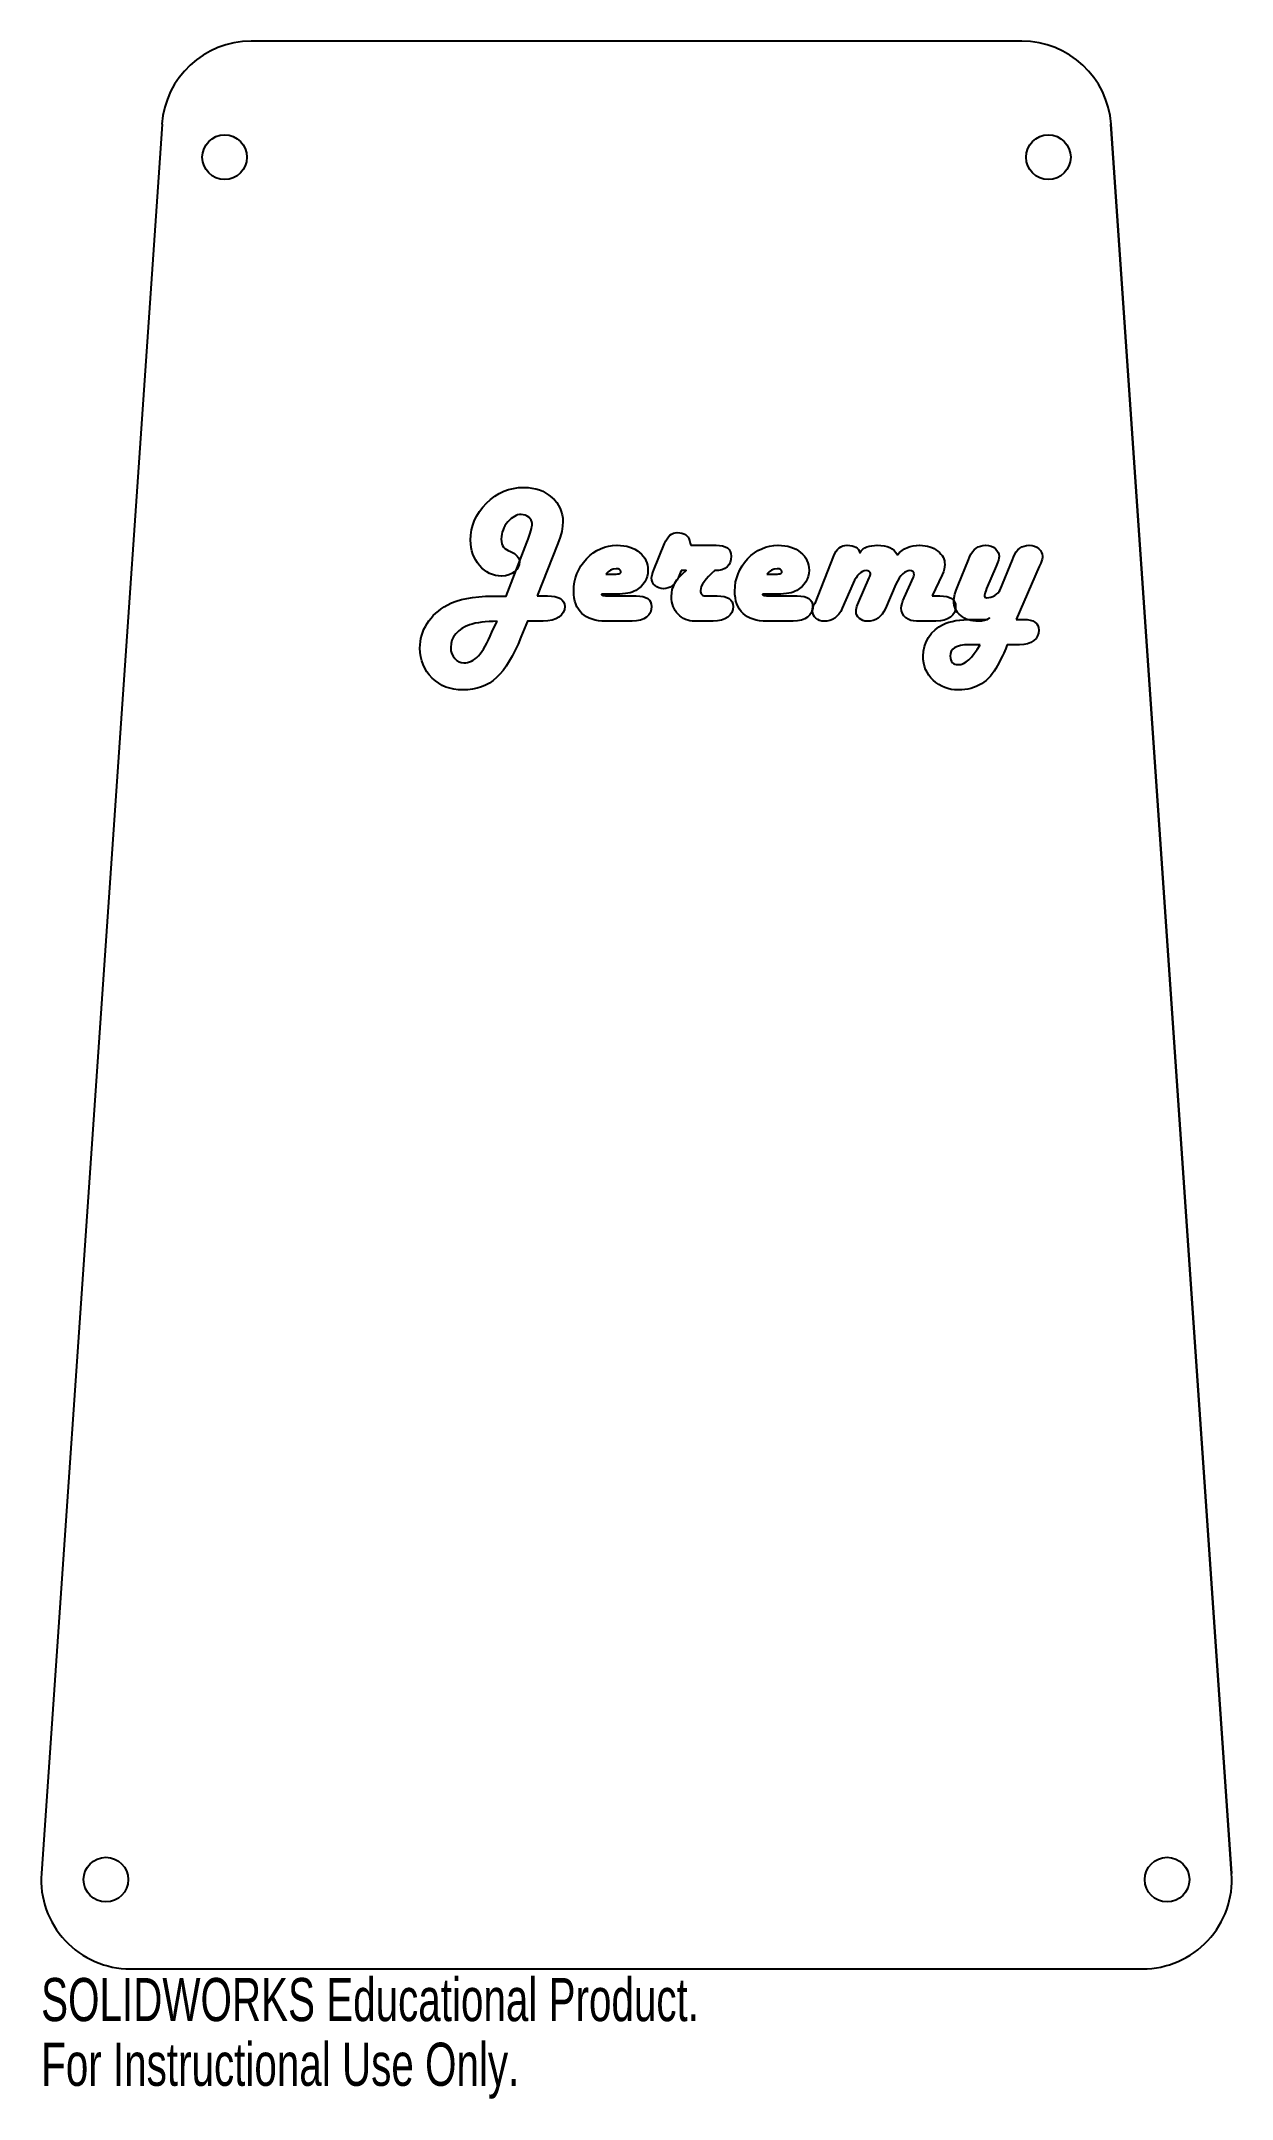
# Model space of a CAD drawing. Header units: millimetres. Extents: x -67 to 67, y 284 to 515.
import ezdxf

# ---------------------------------------------------------------- set-up
doc = ezdxf.new("R2010")
doc.units = ezdxf.units.MM
doc.styles.add('SLDTEXTSTYLE0', font='TXT', dxfattribs={"width": 0.7})

msp = doc.modelspace()

# ---------------------------------------------------------------- linework, layer by layer
at = {"color": 7, "linetype": 'Continuous'}
for p, q in [((43.17, 515), (-43.17, 515)), ((-53.14, 505.69), (-66.65, 309.69)), ((66.65, 309.69), (53.14, 505.69)), ((-56.68, 299), (56.68, 299))]:
    msp.add_line(p, q, dxfattribs=at)
at = {"color": 7, "linetype": 'Continuous', "lineweight": 25}
for p, q in [((43.17, 515), (-43.17, 515)), ((-53.14, 505.69), (-66.65, 309.69)), ((53.14, 505.69), (66.65, 309.69)), ((-56.68, 299), (56.68, 299))]:
    msp.add_line(p, q, dxfattribs=at)
at = {"color": 7, "linetype": 'Continuous', "flags": 128}
for points in [[(-11.13, 452.84), (-9.98, 452.84), (-9.98, 452.84), (-9.53, 452.82), (-9.13, 452.76), (-8.8, 452.67), (-8.53, 452.54), (-8.31, 452.37), (-8.16, 452.16), (-8.07, 451.92), (-8.04, 451.64), (-8.04, 451.64), (-8.08, 451.3), (-8.2, 450.99), (-8.4, 450.71), (-8.69, 450.46), (-9.04, 450.26), (-9.45, 450.11), (-9.93, 450.03), (-10.47, 450), (-10.47, 450), (-12.21, 450), (-12.21, 450), (-12.94, 448.21), (-12.94, 448.21), (-13.26, 447.45), (-13.58, 446.75), (-13.91, 446.1), (-14.25, 445.51), (-14.6, 444.97), (-14.95, 444.49), (-15.31, 444.06), (-15.68, 443.68), (-16.06, 443.36), (-16.47, 443.08), (-16.91, 442.84), (-17.36, 442.65), (-17.85, 442.49), (-18.36, 442.38), (-18.9, 442.32), (-19.46, 442.3), (-19.46, 442.3), (-19.96, 442.32), (-20.44, 442.38), (-20.9, 442.49), (-21.34, 442.63), (-21.76, 442.82), (-22.15, 443.05), (-22.53, 443.33), (-22.88, 443.64), (-23.21, 443.99), (-23.48, 444.35), (-23.72, 444.74), (-23.91, 445.15), (-24.06, 445.58), (-24.17, 446.02), (-24.23, 446.49), (-24.26, 446.98), (-24.26, 446.98), (-24.24, 447.36), (-24.21, 447.72), (-24.14, 448.07), (-24.06, 448.43), (-23.94, 448.77), (-23.81, 449.1), (-23.64, 449.43), (-23.46, 449.75), (-23.24, 450.05), (-23.01, 450.35), (-22.76, 450.63), (-22.49, 450.89), (-22.19, 451.14), (-21.88, 451.38), (-21.55, 451.6), (-21.19, 451.81), (-21.19, 451.81), (-20.71, 452.05), (-20.18, 452.25), (-19.61, 452.42), (-19, 452.56), (-18.35, 452.67), (-17.65, 452.75), (-16.92, 452.8), (-16.13, 452.81), (-16.13, 452.81), (-14.6, 452.83), (-14.6, 452.83), (-12.28, 458.83), (-12.28, 458.83), (-12.15, 459.2), (-12.02, 459.55), (-11.92, 459.86), (-11.84, 460.14), (-11.77, 460.38), (-11.73, 460.6), (-11.7, 460.78), (-11.69, 460.94), (-11.69, 460.94), (-11.71, 461.13), (-11.78, 461.32), (-11.9, 461.49), (-12.06, 461.65), (-12.25, 461.79), (-12.46, 461.88), (-12.69, 461.94), (-12.93, 461.96), (-12.93, 461.96), (-13.12, 461.95), (-13.31, 461.91), (-13.49, 461.84), (-13.68, 461.75), (-13.86, 461.64), (-14.05, 461.5), (-14.23, 461.33), (-14.41, 461.14), (-14.58, 460.93), (-14.73, 460.71), (-14.85, 460.48), (-14.95, 460.24), (-15.03, 460), (-15.09, 459.75), (-15.12, 459.48), (-15.14, 459.21), (-15.14, 459.21), (-15.12, 458.93), (-15.07, 458.69), (-15, 458.48), (-14.89, 458.31), (-14.75, 458.17), (-14.57, 458.03), (-14.36, 457.91), (-14.12, 457.8), (-14.12, 457.8), (-13.88, 457.7), (-13.68, 457.58), (-13.5, 457.45), (-13.36, 457.31), (-13.25, 457.16), (-13.17, 457.01), (-13.12, 456.84), (-13.11, 456.66), (-13.11, 456.66), (-13.14, 456.35), (-13.25, 456.07), (-13.42, 455.8), (-13.67, 455.55), (-13.97, 455.34), (-14.31, 455.19), (-14.69, 455.1), (-15.11, 455.07), (-15.11, 455.07), (-15.47, 455.09), (-15.81, 455.14), (-16.14, 455.23), (-16.45, 455.36), (-16.75, 455.53), (-17.04, 455.73), (-17.31, 455.96), (-17.57, 456.24), (-17.81, 456.54), (-18.01, 456.86), (-18.19, 457.19), (-18.33, 457.53), (-18.44, 457.9), (-18.52, 458.27), (-18.57, 458.67), (-18.58, 459.07), (-18.58, 459.07), (-18.55, 459.66), (-18.47, 460.23), (-18.33, 460.78), (-18.14, 461.31), (-17.89, 461.82), (-17.58, 462.31), (-17.22, 462.78), (-16.8, 463.23), (-16.35, 463.64), (-15.88, 464.01), (-15.38, 464.31), (-14.87, 464.56), (-14.34, 464.75), (-13.79, 464.89), (-13.21, 464.97), (-12.62, 465), (-12.62, 465), (-12.15, 464.98), (-11.71, 464.93), (-11.28, 464.84), (-10.88, 464.72), (-10.5, 464.56), (-10.14, 464.37), (-9.8, 464.14), (-9.48, 463.88), (-9.19, 463.59), (-8.94, 463.29), (-8.72, 462.97), (-8.55, 462.64), (-8.42, 462.3), (-8.32, 461.93), (-8.26, 461.56), (-8.24, 461.17), (-8.24, 461.17), (-8.28, 460.65), (-8.38, 460.07), (-8.56, 459.42), (-8.8, 458.72), (-8.8, 458.72), (-11.13, 452.84)], [(5.01, 455.68), (4.69, 454.93), (4.69, 454.93), (4.55, 454.63), (4.38, 454.37), (4.2, 454.15), (4, 453.97), (3.78, 453.83), (3.55, 453.73), (3.29, 453.67), (3.03, 453.65), (3.03, 453.65), (2.76, 453.67), (2.51, 453.73), (2.28, 453.84), (2.08, 453.99), (1.91, 454.17), (1.79, 454.38), (1.71, 454.61), (1.69, 454.85), (1.69, 454.85), (1.71, 455.02), (1.75, 455.22), (1.83, 455.47), (1.94, 455.75), (1.94, 455.75), (3.14, 458.73), (3.14, 458.73), (3.27, 459.01), (3.42, 459.25), (3.57, 459.46), (3.74, 459.63), (3.93, 459.76), (4.13, 459.86), (4.34, 459.91), (4.57, 459.93), (4.57, 459.93), (4.84, 459.92), (5.09, 459.88), (5.3, 459.81), (5.49, 459.71), (5.64, 459.59), (5.77, 459.44), (5.86, 459.26), (5.93, 459.05), (5.93, 459.05), (6.02, 458.74), (6.02, 458.74), (6.04, 458.64), (6.06, 458.57), (6.07, 458.53), (6.08, 458.51), (6.1, 458.51), (6.17, 458.51), (6.29, 458.51), (6.45, 458.51), (6.45, 458.51), (8.91, 458.51), (8.91, 458.51), (9.31, 458.49), (9.65, 458.44), (9.94, 458.34), (10.18, 458.21), (10.37, 458.04), (10.5, 457.82), (10.58, 457.58), (10.61, 457.29), (10.61, 457.29), (10.58, 456.91), (10.49, 456.58), (10.35, 456.31), (10.14, 456.08), (9.88, 455.9), (9.56, 455.78), (9.18, 455.7), (8.75, 455.68), (8.75, 455.68), (8.77, 455.7), (8.77, 455.7), (8.39, 455.35), (8.07, 455.02), (7.79, 454.71), (7.56, 454.42), (7.39, 454.14), (7.26, 453.89), (7.19, 453.66), (7.16, 453.46), (7.16, 453.46), (7.17, 453.31), (7.2, 453.19), (7.24, 453.08), (7.3, 452.99), (7.38, 452.92), (7.48, 452.88), (7.59, 452.85), (7.72, 452.84), (7.72, 452.84), (9.04, 452.84), (9.04, 452.84), (9.46, 452.82), (9.82, 452.76), (10.12, 452.67), (10.37, 452.54), (10.56, 452.38), (10.7, 452.17), (10.78, 451.93), (10.81, 451.65), (10.81, 451.65), (10.78, 451.31), (10.67, 450.99), (10.48, 450.72), (10.23, 450.47), (9.91, 450.26), (9.53, 450.12), (9.09, 450.03), (8.6, 450), (8.6, 450), (6.55, 450), (6.55, 450), (6.27, 450.01), (5.99, 450.05), (5.74, 450.11), (5.5, 450.19), (5.26, 450.3), (5.05, 450.44), (4.84, 450.6), (4.65, 450.78), (4.48, 450.98), (4.33, 451.19), (4.21, 451.42), (4.1, 451.67), (4.02, 451.92), (3.97, 452.19), (3.93, 452.48), (3.92, 452.78), (3.92, 452.78), (3.94, 453.17), (4.01, 453.55), (4.13, 453.91), (4.3, 454.28), (4.52, 454.63), (4.81, 454.99), (5.16, 455.33), (5.58, 455.68), (5.58, 455.68), (5.01, 455.68)], [(-3.93, 453.04), (-3.92, 452.99), (-3.88, 452.95), (-3.82, 452.92), (-3.73, 452.89), (-3.63, 452.87), (-3.49, 452.85), (-3.33, 452.84), (-3.15, 452.84), (-3.15, 452.84), (-0.03, 452.84), (-0.03, 452.84), (0.37, 452.82), (0.72, 452.76), (1.02, 452.67), (1.26, 452.54), (1.45, 452.37), (1.58, 452.16), (1.66, 451.92), (1.69, 451.64), (1.69, 451.64), (1.65, 451.3), (1.55, 450.99), (1.37, 450.71), (1.12, 450.46), (0.81, 450.26), (0.43, 450.12), (0, 450.03), (-0.48, 450), (-0.48, 450), (-3.45, 450), (-3.45, 450), (-3.87, 450.01), (-4.27, 450.05), (-4.64, 450.12), (-4.98, 450.22), (-5.3, 450.34), (-5.59, 450.49), (-5.86, 450.67), (-6.11, 450.87), (-6.32, 451.1), (-6.51, 451.35), (-6.67, 451.63), (-6.8, 451.94), (-6.9, 452.26), (-6.97, 452.61), (-7.01, 452.99), (-7.03, 453.39), (-7.03, 453.39), (-7, 453.9), (-6.94, 454.4), (-6.82, 454.87), (-6.67, 455.33), (-6.47, 455.77), (-6.22, 456.2), (-5.93, 456.6), (-5.6, 456.99), (-5.23, 457.35), (-4.84, 457.66), (-4.44, 457.92), (-4.02, 458.13), (-3.59, 458.3), (-3.13, 458.42), (-2.67, 458.49), (-2.18, 458.51), (-2.18, 458.51), (-1.79, 458.5), (-1.43, 458.46), (-1.08, 458.4), (-0.76, 458.31), (-0.45, 458.2), (-0.17, 458.06), (0.1, 457.9), (0.34, 457.71), (0.56, 457.51), (0.75, 457.29), (0.92, 457.06), (1.05, 456.81), (1.15, 456.56), (1.22, 456.29), (1.27, 456.01), (1.28, 455.71), (1.28, 455.71), (1.26, 455.36), (1.2, 455.02), (1.09, 454.71), (0.94, 454.42), (0.75, 454.14), (0.51, 453.89), (0.23, 453.66), (-0.09, 453.45), (-0.09, 453.45), (-0.27, 453.36), (-0.48, 453.27), (-0.72, 453.2), (-0.97, 453.15), (-1.25, 453.1), (-1.56, 453.07), (-1.88, 453.05), (-2.24, 453.04), (-2.24, 453.04), (-3.93, 453.04)], [(14.11, 453.04), (14.12, 452.99), (14.16, 452.95), (14.22, 452.92), (14.31, 452.89), (14.42, 452.87), (14.55, 452.85), (14.71, 452.84), (14.89, 452.84), (14.89, 452.84), (18.01, 452.84), (18.01, 452.84), (18.41, 452.82), (18.76, 452.76), (19.06, 452.67), (19.3, 452.54), (19.49, 452.37), (19.62, 452.16), (19.7, 451.92), (19.73, 451.64), (19.73, 451.64), (19.69, 451.3), (19.59, 450.99), (19.41, 450.71), (19.16, 450.46), (18.85, 450.26), (18.48, 450.12), (18.04, 450.03), (17.56, 450), (17.56, 450), (14.59, 450), (14.59, 450), (14.17, 450.01), (13.78, 450.05), (13.4, 450.12), (13.06, 450.22), (12.74, 450.34), (12.45, 450.49), (12.18, 450.67), (11.94, 450.87), (11.72, 451.1), (11.53, 451.35), (11.37, 451.63), (11.24, 451.94), (11.14, 452.26), (11.07, 452.61), (11.03, 452.99), (11.01, 453.39), (11.01, 453.39), (11.04, 453.9), (11.1, 454.4), (11.22, 454.87), (11.37, 455.33), (11.57, 455.77), (11.82, 456.2), (12.11, 456.6), (12.45, 456.99), (12.81, 457.35), (13.2, 457.66), (13.6, 457.92), (14.02, 458.13), (14.45, 458.3), (14.91, 458.42), (15.37, 458.49), (15.86, 458.51), (15.86, 458.51), (16.25, 458.5), (16.61, 458.46), (16.96, 458.4), (17.28, 458.31), (17.59, 458.2), (17.87, 458.06), (18.14, 457.9), (18.38, 457.71), (18.61, 457.51), (18.8, 457.29), (18.96, 457.06), (19.09, 456.81), (19.19, 456.56), (19.26, 456.29), (19.31, 456.01), (19.32, 455.71), (19.32, 455.71), (19.3, 455.36), (19.24, 455.02), (19.13, 454.71), (18.98, 454.42), (18.79, 454.14), (18.55, 453.89), (18.27, 453.66), (17.95, 453.45), (17.95, 453.45), (17.77, 453.36), (17.56, 453.27), (17.32, 453.2), (17.07, 453.15), (16.79, 453.1), (16.48, 453.07), (16.16, 453.05), (15.81, 453.04), (15.81, 453.04), (14.11, 453.04)], [(33.13, 452.84), (33.98, 452.84), (33.98, 452.84), (34.39, 452.82), (34.75, 452.76), (35.05, 452.67), (35.3, 452.54), (35.5, 452.37), (35.63, 452.16), (35.71, 451.92), (35.74, 451.64), (35.74, 451.64), (35.71, 451.3), (35.6, 450.99), (35.42, 450.71), (35.16, 450.46), (34.84, 450.26), (34.46, 450.12), (34.03, 450.03), (33.54, 450), (33.54, 450), (31.41, 450), (31.41, 450), (31.04, 450.03), (30.71, 450.1), (30.42, 450.22), (30.15, 450.4), (29.94, 450.62), (29.79, 450.87), (29.69, 451.16), (29.66, 451.48), (29.66, 451.48), (29.68, 451.72), (29.74, 451.99), (29.84, 452.29), (29.98, 452.63), (29.98, 452.63), (31.01, 454.93), (31.01, 454.93), (31.06, 455.09), (31.08, 455.22), (31.08, 455.22), (31.05, 455.42), (30.96, 455.56), (30.81, 455.65), (30.59, 455.68), (30.59, 455.68), (30.42, 455.65), (30.23, 455.58), (30.03, 455.46), (29.82, 455.3), (29.61, 455.09), (29.41, 454.82), (29.23, 454.51), (29.06, 454.15), (29.06, 454.15), (27.88, 451.43), (27.88, 451.43), (27.71, 451.1), (27.52, 450.81), (27.3, 450.56), (27.06, 450.36), (26.79, 450.2), (26.49, 450.09), (26.18, 450.02), (25.84, 450), (25.84, 450), (25.59, 450.02), (25.36, 450.08), (25.15, 450.18), (24.96, 450.32), (24.8, 450.48), (24.69, 450.67), (24.62, 450.87), (24.59, 451.1), (24.59, 451.1), (24.6, 451.27), (24.64, 451.45), (24.69, 451.64), (24.77, 451.84), (24.77, 451.84), (24.88, 452.11), (24.88, 452.11), (26.07, 454.85), (26.07, 454.85), (26.14, 455), (26.18, 455.13), (26.21, 455.24), (26.22, 455.34), (26.22, 455.34), (26.18, 455.45), (26.07, 455.56), (25.91, 455.65), (25.71, 455.68), (25.71, 455.68), (25.51, 455.65), (25.31, 455.59), (25.12, 455.48), (24.94, 455.32), (24.76, 455.12), (24.59, 454.88), (24.43, 454.6), (24.27, 454.26), (24.27, 454.26), (23.04, 451.45), (23.04, 451.45), (22.87, 451.11), (22.67, 450.81), (22.45, 450.57), (22.21, 450.36), (21.94, 450.2), (21.65, 450.09), (21.33, 450.02), (20.99, 450), (20.99, 450), (20.74, 450.02), (20.51, 450.08), (20.3, 450.19), (20.1, 450.33), (19.94, 450.51), (19.82, 450.7), (19.75, 450.92), (19.73, 451.15), (19.73, 451.15), (19.74, 451.33), (19.77, 451.52), (19.82, 451.72), (19.9, 451.93), (19.9, 451.93), (20, 451.99), (20, 451.99), (22.09, 457.32), (22.09, 457.32), (22.22, 457.6), (22.36, 457.84), (22.53, 458.04), (22.71, 458.22), (22.9, 458.35), (23.12, 458.44), (23.34, 458.49), (23.59, 458.51), (23.59, 458.51), (23.89, 458.5), (24.15, 458.46), (24.38, 458.39), (24.57, 458.3), (24.73, 458.18), (24.85, 458.04), (24.94, 457.86), (25, 457.66), (25, 457.66), (25.17, 457.89), (25.36, 458.08), (25.57, 458.22), (25.8, 458.33), (26.06, 458.41), (26.34, 458.47), (26.64, 458.5), (26.97, 458.51), (26.97, 458.51), (27.37, 458.5), (27.74, 458.45), (28.08, 458.36), (28.37, 458.25), (28.64, 458.1), (28.87, 457.91), (29.06, 457.7), (29.22, 457.45), (29.22, 457.45), (29.47, 457.7), (29.74, 457.91), (30.03, 458.1), (30.34, 458.25), (30.66, 458.36), (31, 458.45), (31.36, 458.5), (31.74, 458.51), (31.74, 458.51), (32.04, 458.5), (32.32, 458.47), (32.59, 458.42), (32.85, 458.35), (33.09, 458.26), (33.32, 458.15), (33.54, 458.02), (33.74, 457.86), (33.92, 457.7), (34.08, 457.53), (34.22, 457.35), (34.33, 457.17), (34.42, 456.98), (34.48, 456.78), (34.51, 456.58), (34.53, 456.37), (34.53, 456.37), (34.51, 456.11), (34.46, 455.83), (34.37, 455.53), (34.25, 455.22), (34.25, 455.22), (33.13, 452.84)], [(42.52, 450.2), (43.33, 450.2), (43.33, 450.2), (43.74, 450.18), (44.09, 450.13), (44.39, 450.03), (44.63, 449.9), (44.82, 449.73), (44.96, 449.53), (45.04, 449.29), (45.07, 449.01), (45.07, 449.01), (45.03, 448.66), (44.93, 448.36), (44.75, 448.07), (44.5, 447.83), (44.18, 447.62), (43.81, 447.48), (43.38, 447.39), (42.89, 447.36), (42.89, 447.36), (41.52, 447.36), (41.52, 447.36), (41.45, 447.17), (41.37, 446.95), (41.26, 446.7), (41.13, 446.43), (40.99, 446.12), (40.82, 445.79), (40.64, 445.44), (40.44, 445.06), (40.44, 445.06), (40.26, 444.72), (40.06, 444.41), (39.85, 444.12), (39.63, 443.85), (39.4, 443.6), (39.15, 443.37), (38.9, 443.17), (38.63, 442.99), (38.35, 442.83), (38.06, 442.68), (37.76, 442.57), (37.45, 442.47), (37.12, 442.4), (36.78, 442.34), (36.43, 442.31), (36.07, 442.3), (36.07, 442.3), (35.66, 442.31), (35.26, 442.37), (34.88, 442.45), (34.52, 442.57), (34.18, 442.72), (33.85, 442.91), (33.54, 443.13), (33.24, 443.39), (32.97, 443.67), (32.74, 443.97), (32.54, 444.28), (32.38, 444.61), (32.26, 444.96), (32.17, 445.32), (32.11, 445.7), (32.09, 446.1), (32.09, 446.1), (32.13, 446.65), (32.25, 447.18), (32.44, 447.7), (32.72, 448.19), (33.05, 448.65), (33.44, 449.04), (33.87, 449.38), (34.35, 449.65), (34.35, 449.65), (34.65, 449.78), (34.99, 449.89), (35.36, 449.99), (35.77, 450.07), (36.2, 450.13), (36.67, 450.17), (37.17, 450.19), (37.71, 450.2), (37.71, 450.2), (39.3, 450.2), (39.3, 450.2), (39.52, 450.33), (39.52, 450.33), (39.27, 450.19), (38.98, 450.08), (38.65, 450.02), (38.28, 450), (38.28, 450), (37.99, 450.01), (37.71, 450.04), (37.44, 450.09), (37.18, 450.16), (36.94, 450.25), (36.72, 450.35), (36.51, 450.48), (36.31, 450.63), (36.13, 450.79), (35.97, 450.97), (35.84, 451.16), (35.73, 451.36), (35.65, 451.57), (35.59, 451.8), (35.55, 452.03), (35.54, 452.28), (35.54, 452.28), (35.57, 452.62), (35.66, 453.02), (35.81, 453.5), (36.02, 454.04), (36.02, 454.04), (37.19, 456.89), (37.19, 456.89), (37.3, 457.19), (37.3, 457.19), (37.46, 457.5), (37.63, 457.77), (37.82, 458), (38.04, 458.18), (38.27, 458.33), (38.53, 458.43), (38.8, 458.49), (39.1, 458.51), (39.1, 458.51), (39.42, 458.49), (39.71, 458.42), (39.97, 458.29), (40.19, 458.13), (40.37, 457.93), (40.5, 457.72), (40.58, 457.5), (40.61, 457.27), (40.61, 457.27), (40.59, 457.08), (40.53, 456.84), (40.43, 456.54), (40.29, 456.19), (40.29, 456.19), (39.21, 453.66), (39.21, 453.66), (39.12, 453.41), (39.04, 453.21), (39, 453.05), (38.98, 452.94), (38.98, 452.94), (38.99, 452.81), (39.03, 452.71), (39.12, 452.65), (39.24, 452.64), (39.24, 452.64), (39.46, 452.65), (39.68, 452.7), (39.9, 452.78), (40.12, 452.89), (40.33, 453.02), (40.5, 453.18), (40.63, 453.35), (40.73, 453.53), (40.73, 453.53), (42.1, 456.89), (42.1, 456.89), (42.21, 457.19), (42.21, 457.19), (42.36, 457.5), (42.53, 457.77), (42.72, 458), (42.93, 458.18), (43.16, 458.33), (43.41, 458.43), (43.68, 458.49), (43.98, 458.51), (43.98, 458.51), (44.3, 458.49), (44.59, 458.42), (44.84, 458.29), (45.06, 458.13), (45.24, 457.93), (45.37, 457.72), (45.45, 457.51), (45.47, 457.29), (45.47, 457.29), (45.46, 457.13), (45.43, 456.95), (45.36, 456.74), (45.28, 456.52), (45.28, 456.52), (45.11, 456.14), (45.11, 456.14), (42.52, 450.2)], [(-3.43, 455.27), (-2.68, 455.27), (-2.68, 455.27), (-2.45, 455.27), (-2.26, 455.29), (-2.1, 455.31), (-1.97, 455.33), (-1.87, 455.37), (-1.8, 455.42), (-1.76, 455.47), (-1.76, 455.53), (-1.76, 455.53), (-1.8, 455.68), (-1.9, 455.79), (-2.06, 455.86), (-2.29, 455.88), (-2.29, 455.88), (-2.62, 455.84), (-2.92, 455.73), (-3.19, 455.54), (-3.43, 455.27)], [(14.61, 455.27), (15.37, 455.27), (15.37, 455.27), (15.59, 455.27), (15.78, 455.29), (15.94, 455.31), (16.07, 455.33), (16.17, 455.37), (16.24, 455.42), (16.28, 455.47), (16.28, 455.53), (16.28, 455.53), (16.24, 455.68), (16.14, 455.79), (15.98, 455.86), (15.75, 455.88), (15.75, 455.88), (15.42, 455.84), (15.12, 455.73), (14.86, 455.54), (14.61, 455.27)], [(-15.59, 450), (-16.07, 449.99), (-16.51, 449.97), (-16.94, 449.94), (-17.34, 449.9), (-17.71, 449.84), (-18.06, 449.77), (-18.39, 449.69), (-18.7, 449.59), (-18.7, 449.59), (-19.14, 449.41), (-19.55, 449.18), (-19.91, 448.91), (-20.22, 448.6), (-20.48, 448.25), (-20.67, 447.89), (-20.77, 447.49), (-20.81, 447.07), (-20.81, 447.07), (-20.78, 446.7), (-20.7, 446.36), (-20.55, 446.07), (-20.35, 445.81), (-20.12, 445.6), (-19.87, 445.46), (-19.62, 445.37), (-19.35, 445.34), (-19.35, 445.34), (-19.13, 445.35), (-18.91, 445.39), (-18.69, 445.45), (-18.48, 445.54), (-18.28, 445.65), (-18.08, 445.79), (-17.88, 445.95), (-17.69, 446.14), (-17.51, 446.36), (-17.32, 446.61), (-17.13, 446.89), (-16.94, 447.2), (-16.75, 447.55), (-16.57, 447.93), (-16.38, 448.34), (-16.19, 448.79), (-16.19, 448.79), (-15.59, 450)], [(38.48, 447.36), (37.21, 447.36), (37.21, 447.36), (36.73, 447.35), (36.3, 447.29), (35.95, 447.18), (35.65, 447.05), (35.43, 446.87), (35.26, 446.65), (35.17, 446.39), (35.14, 446.09), (35.14, 446.09), (35.15, 445.86), (35.2, 445.66), (35.27, 445.5), (35.38, 445.36), (35.5, 445.26), (35.65, 445.19), (35.8, 445.15), (35.97, 445.14), (35.97, 445.14), (36.31, 445.17), (36.63, 445.27), (36.94, 445.44), (37.23, 445.68), (37.52, 445.99), (37.82, 446.37), (38.14, 446.83), (38.48, 447.36)]]:
    msp.add_lwpolyline(points, dxfattribs=at)
at = {"color": 7, "linetype": 'Continuous'}
for centre in [(-46.13, 502), (46.13, 502), (-59.43, 309), (59.43, 309)]:
    msp.add_circle(centre, 2.5, dxfattribs=at)
at = {"color": 7, "linetype": 'Continuous', "lineweight": 25}
for centre in [(-46.13, 502), (46.13, 502), (-59.43, 309), (59.43, 309)]:
    msp.add_circle(centre, 2.5, dxfattribs=at)
at = {"color": 7, "linetype": 'Continuous'}
for centre, start, end in [((-43.17, 505), 90, 176.0567), ((43.17, 505), 3.9433, 90), ((-56.68, 309), 176.0567, 270), ((56.68, 309), 270, 3.9433)]:
    msp.add_arc(centre, 10, start, end, dxfattribs=at)
at = {"color": 7, "linetype": 'Continuous', "lineweight": 25}
for centre, start, end in [((-43.17, 505), 90, 176.0567), ((43.17, 505), 3.9433, 90), ((-56.68, 309), 176.0567, 270), ((56.68, 309), 270, 3.9433)]:
    msp.add_arc(centre, 10, start, end, dxfattribs=at)

# ---------------------------------------------------------------- texts
at = {"color": 7, "linetype": 'Continuous', "char_height": 4.8336, "attachment_point": 1, "style": 'SLDTEXTSTYLE0'}
for s, insert in [('SOLIDWORKS Educational Product.', (-66.68, 297.98)), ('For Instructional Use Only.', (-66.68, 290.73))]:
    msp.add_mtext(s, dxfattribs=dict(at, insert=insert))

doc.saveas('drawing.dxf')
